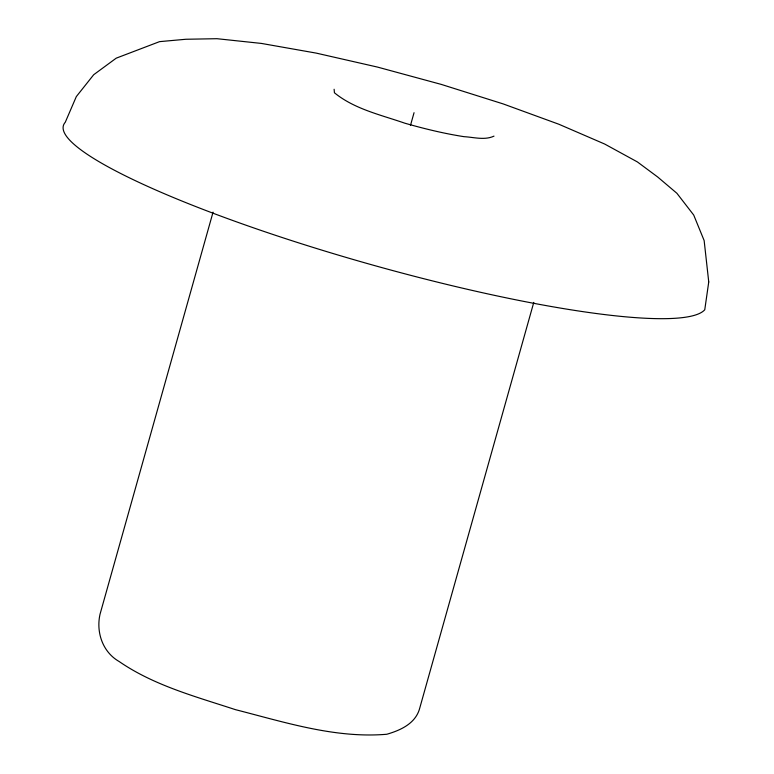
<?xml version="1.0" encoding="UTF-8"?>
<svg xmlns="http://www.w3.org/2000/svg" width="774" height="774" viewBox="0 0 774 774"><rect width="100%" height="100%" fill="white"/><g stroke="black" fill="none" stroke-linecap="round" stroke-linejoin="round"><path stroke-width="1.16" d="M213.053 212.153L100.03 614.237C95.966 632.223 102.603 652.085 119.186 661.538C153.968 685.512 195.735 696.61 235.431 709.652C284.774 722.219 335.297 738.628 386.816 734.255C400.729 730.23 415.87 723.38 419.779 707.968L533.779 302.392M410.462 125.465L414.051 112.694M493.996 136.127C484.592 140.491 473.862 137.211 464.003 136.669C443.966 133.544 424.249 128.736 404.754 123.172C380.818 114.842 354.434 109.134 334.436 92.774L334.116 89.262M708.742 281.959L704.766 309.745A334.078 50.533 15.7 0 1 347.816 257.916A334.078 50.533 15.7 0 1 65.258 122.292L76.316 96.595L93.702 74.72L116.235 58.156L159.56 41.641L185.915 39.261L216.972 38.7L261.389 43.421L316.15 53.096L377.509 67.086L441.296 84.414L503.158 103.91L558.876 124.246L604.668 144.032L637.389 161.93L657.658 176.975L676.892 193.277L693.717 215.056L704.146 240.569L708.742 281.959"/></g></svg>
